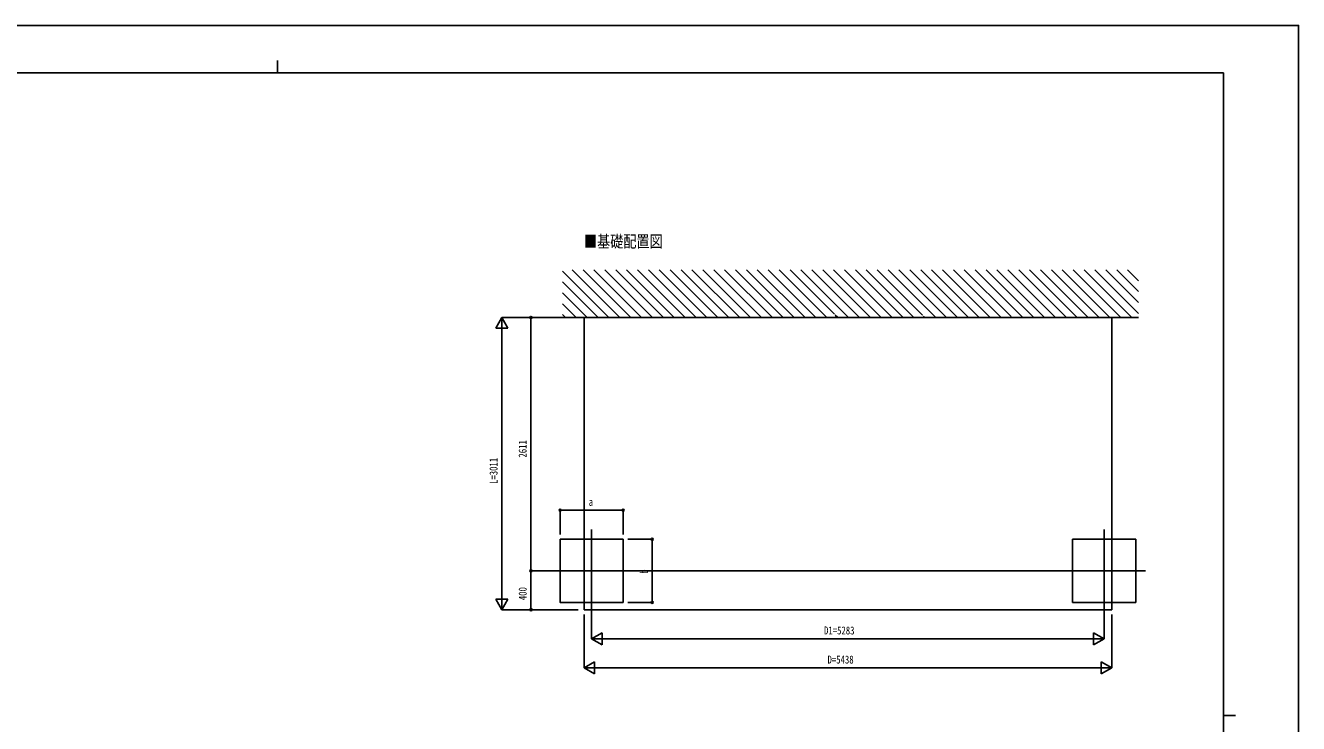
# Model space of a CAD drawing. Units: millimetres, scale not verified. Extents: x -10512 to 10512, y -7425 to 7425.
# Drawn here: x -2610 to 10512, y 231 to 7425 of the extents above; entities that cross this region are included whole.
import ezdxf
from ezdxf.enums import TextEntityAlignment as Align

# ---------------------------------------------------------------- set-up
doc = ezdxf.new("R2010")
doc.units = ezdxf.units.MM
doc.header["$LTSCALE"] = 40
for name, color, linetype in [('0-2_USER1', 3, 'Continuous'), ('0-4_YKK_12', 2, 'Continuous'), ('0-6_YKK_A1', 4, 'Continuous'), ('0-7_YKK_D', 6, 'Continuous'), ('0-8_YKK_ZWAK', 7, 'Continuous')]:
    doc.layers.add(name, color=color, linetype=linetype)
doc.styles.add('ＭＳ ゴシック', font='')
doc.styles.get('ＭＳ ゴシック').set_extended_font_data('MS Gothic')

msp = doc.modelspace()

# ---------------------------------------------------------------- linework, layer by layer
at = {"layer": '0-4_YKK_12'}
for p, q in [((3225.86, 2229.21), (3225.86, 1379.21)), ((8508.86, 2229.21), (8508.86, 1379.21)), ((3650.86, 1804.21), (2800.86, 1804.21)), ((8933.86, 1804.21), (8083.86, 1804.21))]:
    msp.add_line(p, q, dxfattribs=at)
at = {"layer": '0-6_YKK_A1'}
for p, q in [((3404.9, 4415.21), (2926.09, 4894.02)), ((3517.15, 4415.21), (3025.68, 4906.68)), ((3629.41, 4415.21), (3137.94, 4906.68)), ((3741.66, 4415.21), (3250.19, 4906.68)), ((3853.91, 4415.21), (3362.44, 4906.68)), ((3966.17, 4415.21), (3474.7, 4906.68)), ((4078.42, 4415.21), (3586.95, 4906.68)), ((4190.67, 4415.21), (3699.2, 4906.68)), ((4302.93, 4415.21), (3811.46, 4906.68)), ((4415.18, 4415.21), (3923.71, 4906.68)), ((4527.43, 4415.21), (4035.96, 4906.68)), ((4639.69, 4415.21), (4148.22, 4906.68)), ((4751.94, 4415.21), (4260.47, 4906.68)), ((4864.19, 4415.21), (4372.72, 4906.68)), ((4976.45, 4415.21), (4484.98, 4906.68)), ((5088.7, 4415.21), (4597.23, 4906.68)), ((5200.95, 4415.21), (4709.48, 4906.68)), ((5313.21, 4415.21), (4821.73, 4906.68)), ((5425.46, 4415.21), (4933.99, 4906.68)), ((5537.71, 4415.21), (5046.24, 4906.68)), ((5649.97, 4415.21), (5158.49, 4906.68)), ((5728.7, 4448.73), (5270.75, 4906.68)), ((5874.47, 4415.21), (5383, 4906.68)), ((5986.73, 4415.21), (5495.25, 4906.68)), ((6098.98, 4415.21), (5607.51, 4906.68)), ((6211.23, 4415.21), (5719.76, 4906.68)), ((6323.48, 4415.21), (5832.01, 4906.68)), ((6435.74, 4415.21), (5944.27, 4906.68)), ((6547.99, 4415.21), (6056.52, 4906.68)), ((6636.96, 4438.5), (6168.77, 4906.68)), ((6772.5, 4415.21), (6281.03, 4906.68)), ((6884.75, 4415.21), (6393.28, 4906.68)), ((6997, 4415.21), (6505.53, 4906.68)), ((7109.26, 4415.21), (6617.79, 4906.68)), ((7221.51, 4415.21), (6730.04, 4906.68)), ((7333.76, 4415.21), (6842.29, 4906.68)), ((7446.02, 4415.21), (6954.55, 4906.68)), ((7549.56, 4423.93), (7066.8, 4906.68)), ((7670.52, 4415.21), (7179.05, 4906.68)), ((7782.78, 4415.21), (7291.31, 4906.68)), ((7895.03, 4415.21), (7403.56, 4906.68)), ((8007.28, 4415.21), (7515.81, 4906.68)), ((8119.54, 4415.21), (7628.06, 4906.68)), ((8231.79, 4415.21), (7740.32, 4906.68)), ((8344.04, 4415.21), (7852.57, 4906.68)), ((8456.3, 4415.21), (7964.82, 4906.68)), ((8568.55, 4415.21), (8077.08, 4906.68)), ((8680.8, 4415.21), (8189.33, 4906.68)), ((8793.06, 4415.21), (8301.58, 4906.68)), ((8862.41, 4458.11), (8413.84, 4906.68)), ((8862.41, 4570.36), (8526.09, 4906.68)), ((8862.41, 4682.62), (8638.34, 4906.68)), ((8862.41, 4794.87), (8750.6, 4906.68)), ((3292.65, 4415.21), (2926.09, 4781.77)), ((3180.4, 4415.21), (2926.09, 4669.52)), ((3068.14, 4415.21), (2926.09, 4557.26)), ((2955.89, 4415.21), (2926.09, 4445.01)), ((2926.09, 4415.21), (8862.41, 4415.21)), ((3148.36, 4415.21), (3148.36, 1404.21)), ((8586.36, 4415.21), (3148.36, 4415.21)), ((5735.42, 4442.01), (5734.61, 4442.82)), ((5762.22, 4415.21), (5737.6, 4439.83)), ((6640.11, 4435.34), (6638.75, 4436.71)), ((6660.24, 4415.21), (6645.88, 4429.58)), ((7558.27, 4415.21), (7554.61, 4418.87))]:
    msp.add_line(p, q, dxfattribs=at)
msp.add_lwpolyline([(8586.36, 4415.21), (8586.36, 1404.21), (3148.36, 1404.21)], dxfattribs=at)
for points in [[(2900.86, 2129.21), (3550.86, 2129.21), (3550.86, 1479.21), (2900.86, 1479.21)], [(8183.86, 2129.21), (8833.86, 2129.21), (8833.86, 1479.21), (8183.86, 1479.21)]]:
    msp.add_lwpolyline(points, close=True, dxfattribs=at)
at = {"layer": '0-7_YKK_D'}
for p, q in [((2300.86, 4415.21), (2238.36, 4306.96)), ((2925.09, 4415.21), (2299.86, 4415.21)), ((2300.86, 4415.21), (2363.36, 4306.96)), ((2300.86, 4415.21), (2300.86, 4198.71)), ((2925.09, 4415.21), (2599.86, 4415.21)), ((2600.86, 4415.21), (2600.86, 1804.21)), ((2238.36, 4306.96), (2363.36, 4306.96)), ((2300.86, 1529.21), (2300.86, 4290.21)), ((2900.86, 2179.21), (2900.86, 2430.21)), ((2900.86, 2429.21), (3550.86, 2429.21)), ((3550.86, 2179.21), (3550.86, 2430.21)), ((3600.86, 2129.21), (3851.86, 2129.21)), ((3850.86, 2129.21), (3850.86, 1479.21)), ((2799.86, 1804.21), (2599.86, 1804.21)), ((2798.86, 1804.21), (2599.86, 1804.21)), ((2600.86, 1804.21), (2600.86, 1404.21)), ((3651.36, 1804.21), (8083.36, 1804.21)), ((2300.86, 1404.21), (2300.86, 1620.72)), ((2300.86, 1404.21), (2238.36, 1512.47)), ((2363.36, 1512.47), (2238.36, 1512.47)), ((2300.86, 1404.21), (2363.36, 1512.47)), ((3600.86, 1479.21), (3851.86, 1479.21)), ((3086.5, 1404.21), (2299.86, 1404.21)), ((3086.5, 1404.21), (2599.86, 1404.21)), ((3148.36, 1354.21), (3148.36, 803.21)), ((3225.86, 1378.21), (3225.86, 1103.21)), ((8508.86, 1378.21), (8508.86, 1103.21)), ((8586.36, 1354.21), (8586.36, 803.21)), ((3225.86, 1104.21), (3334.12, 1166.71)), ((3225.86, 1104.21), (3334.12, 1041.71)), ((3225.86, 1104.21), (3442.37, 1104.21)), ((3334.12, 1041.71), (3334.12, 1166.71)), ((3350.86, 1104.21), (8383.86, 1104.21)), ((8508.86, 1104.21), (8292.36, 1104.21)), ((8508.86, 1104.21), (8400.61, 1166.71)), ((8400.61, 1166.71), (8400.61, 1041.71)), ((8508.86, 1104.21), (8400.61, 1041.71)), ((3148.36, 804.21), (3256.62, 866.71)), ((3148.36, 804.21), (3256.62, 741.71)), ((3148.36, 804.21), (3364.87, 804.21)), ((3256.62, 741.71), (3256.62, 866.71)), ((3273.36, 804.21), (8461.36, 804.21)), ((8586.36, 804.21), (8369.86, 804.21)), ((8586.36, 804.21), (8478.11, 866.71)), ((8478.11, 866.71), (8478.11, 741.71)), ((8586.36, 804.21), (8478.11, 741.71))]:
    msp.add_line(p, q, dxfattribs=at)
for centre in [(2600.86, 4415.21), (2900.86, 2429.21), (3550.86, 2429.21), (3850.86, 2129.21), (2600.86, 1804.21), (2600.86, 1804.21), (3850.86, 1479.21), (2600.86, 1404.21)]:
    msp.add_circle(centre, 10.62, dxfattribs=at)
at = {"layer": '0-8_YKK_ZWAK'}
for p, q in [((-12.45, 7062.5), (-12.45, 6937.5)), ((9737.55, 6937.5), (-9762.45, 6937.5)), ((9737.55, 6937.5), (9737.55, -6312.5)), ((9737.55, 312.5), (9862.55, 312.5))]:
    msp.add_line(p, q, dxfattribs=at)
msp.add_lwpolyline([(-10512.5, -7425), (10512.5, -7425), (10512.5, 7425), (-10512.5, 7425)], close=True, dxfattribs=at)

# ---------------------------------------------------------------- texts
at = {"layer": '0-2_USER1', "style": 'ＭＳ ゴシック', "width": 0.8}
msp.add_text('■基礎配置図', height=123.8, dxfattribs=at).set_placement((3147.31, 5100.31), align=Align.BOTTOM_LEFT)
at = {"layer": '0-7_YKK_D', "style": 'ＭＳ ゴシック', "width": 0.8}
for s, p in [('2611', (2580.86, 2971.71)), ('L=3011', (2280.86, 2699.71)), ('b', (3830.86, 1774.21)), ('400', (2580.86, 1502.21))]:
    msp.add_text(s, height=82.48, rotation=90, dxfattribs=at).set_placement(p, align=Align.BOTTOM_LEFT)
for s, p in [('a', (3195.86, 2449.21)), ('D1=5283', (5621.36, 1124.21)), ('D=5438', (5657.36, 824.21))]:
    msp.add_text(s, height=82.48, dxfattribs=at).set_placement(p, align=Align.BOTTOM_LEFT)

doc.saveas('drawing.dxf')
